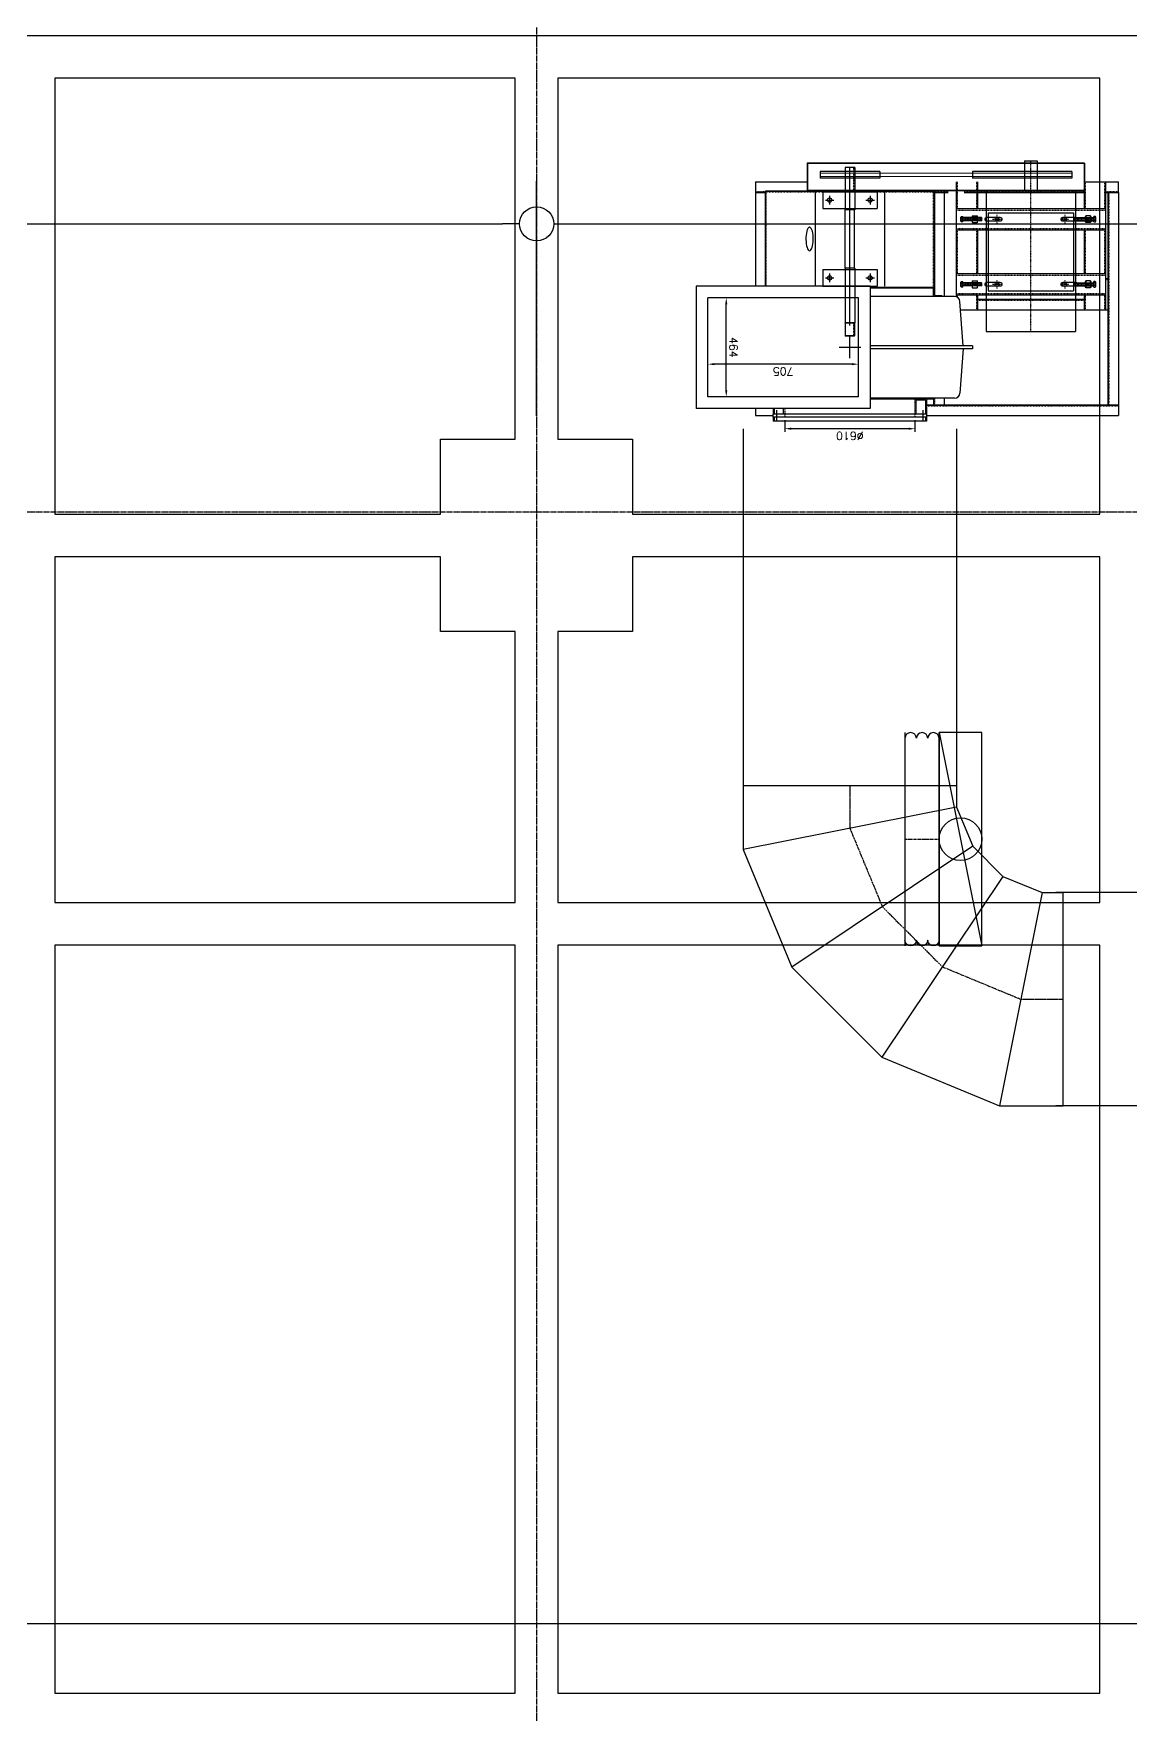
# Model space of a CAD drawing. Extents: x -3450 to 27857, y -1288 to 11880.
# Drawn here: x 22444 to 22958, y 9361 to 10149 of the extents above; entities that cross this region are included whole.
import ezdxf

# ---------------------------------------------------------------- set-up
doc = ezdxf.new("R2010")
doc.units = 0
for name, pattern in [('188K-SM-03-F20-MECH-EQ-Y2257103$0$CENTER', [2, 1.25, -0.25, 0.25, -0.25]), ('188K-SM-03-F20-MECH-EQ-Y2257103$0$CENTER2', [1.125, 0.75, -0.125, 0.125, -0.125]), ('188K-SM-03-F20-MECH-EQ-Y2257103$0$DASHED', [0.75, 0.5, -0.25]), ('X-S-FAB-L20$0$COL-CEN-LIN', [3.25, 2.5, -0.25, 0.25, -0.25])]:
    doc.linetypes.add(name, pattern=pattern)
for name, color, linetype in [('188K-SM-03-F20-MECH-EQ-Y2257103$0$0-Block Center-Line', 1, '188K-SM-03-F20-MECH-EQ-Y2257103$0$CENTER'), ('188K-SM-03-F20-MECH-EQ-Y2257103$0$0-CF-AAS-CVD', 140, 'Continuous'), ('188K-SM-03-F20-MECH-EQ-Y2257103$0$1', 1, '188K-SM-03-F20-MECH-EQ-Y2257103$0$CENTER'), ('188K-SM-03-F20-MECH-EQ-Y2257103$0$Block Center-Line', 1, '188K-SM-03-F20-MECH-EQ-Y2257103$0$CENTER2'), ('188K-SM-03-F20-MECH-EQ-Y2257103$0$MOTOR', 7, 'Continuous'), ('188K-SM-03-F20-MECH-EQ-Y2257103$0$OBJECT', 8, 'Continuous'), ('X-S-FAB-L20$0$BLOCK', 8, 'Continuous'), ('X-S-FAB-L20$0$CCL', 8, 'X-S-FAB-L20$0$COL-CEN-LIN'), ('X-S-FAB-L20$0$DIM', 8, 'Continuous'), ('X-S-FAB-L20$0$Steel Frame-188K', 8, 'Continuous')]:
    doc.layers.add(name, color=color, linetype=linetype)
doc.styles.add('188K-SM-03-F20-MECH-EQ-Y2257103$0$CHINESE', font='SIMPLEX', dxfattribs={"bigfont": 'CHINESET'})
doc.styles.add('X-S-FAB-L20$0$DIM', font='', dxfattribs={"width": 0.8})
doc.styles.add('X-S-FAB-L20$0$Gen-Text', font='c2.shx', dxfattribs={"bigfont": 'chinese.shx'})
doc.styles.get('X-S-FAB-L20$0$DIM').set_extended_font_data('MingLiU')
doc.dimstyles.new('188K-SM-03-F20-MECH-EQ-Y2257103$0$JAMY', dxfattribs={"dimscale": 20, "dimtxt": 3, "dimasz": 2, "dimexe": 1, "dimexo": 1, "dimgap": 1, "dimtad": 1, "dimdec": 1, "dimdsep": 46, "dimtxsty": '188K-SM-03-F20-MECH-EQ-Y2257103$0$CHINESE', "dimcen": -3, "dimclrd": 256, "dimclre": 256, "dimclrt": 256, "dimadec": 0, "dimazin": 0, "dimtfac": 0.666667, "dimtdec": 1, "dimtmove": 0, "dimatfit": 3, "dimfxl": 1, "dimtolj": 1, "dimarcsym": 0})
doc.dimstyles.new('X-S-FAB-L20$0$CIRL', dxfattribs={"dimtxt": 50, "dimasz": 25, "dimexe": 16, "dimexo": 0, "dimgap": 6, "dimtad": 1, "dimdsep": 46, "dimtxsty": 'X-S-FAB-L20$0$DIM', "dimblk": 'X-S-FAB-L20$0$_DotBlank', "dimcen": 10, "dimdle": 8, "dimclrd": 256, "dimclre": 256, "dimclrt": 6, "dimadec": 0, "dimazin": 0, "dimtfac": 1, "dimtix": 1, "dimtmove": 2, "dimatfit": 0, "dimldrblk": 'X-S-FAB-L20$0$ARROW', "dimfxl": 1, "dimtolj": 1, "dimarcsym": 0})

# ---------------------------------------------------------------- blocks, each defined once
blk = doc.blocks.new('X-S-FAB-L20$0$_DotBlank')
at = {"color": 0, "linetype": 'ByBlock', "lineweight": -2}
blk.add_line((-0.5, 0), (-1, 0), dxfattribs=at)
blk.add_circle((0, 0), 0.5, dxfattribs=at)
blk = doc.blocks.new('*D123')
at = {"layer": 'DefPoints', "color": 0, "transparency": 16777216}
for p in [(-3480, 10780), (-4320, 10690), (-3480, 10690)]:
    blk.add_point(p, dxfattribs=at)
at = {"layer": 'X-S-FAB-L20$0$DIM', "lineweight": -2, "transparency": 16777216}
for p, q in [((-4320, 10690), (-4320, 10800)), ((-3480, 10690), (-3480, 10800)), ((-4304, 10780), (-3496, 10780))]:
    blk.add_line(p, q, dxfattribs=at)
at = {"layer": 'X-S-FAB-L20$0$DIM', "lineweight": -2, "transparency": 16777216, "xscale": 16, "yscale": 16, "zscale": 16, "rotation": 180}
blk.add_blockref('X-S-FAB-L20$0$_DotBlank', (-4320, 10780), dxfattribs=at)
at = {"layer": 'X-S-FAB-L20$0$DIM', "lineweight": -2, "transparency": 16777216, "xscale": 16, "yscale": 16, "zscale": 16}
blk.add_blockref('X-S-FAB-L20$0$_DotBlank', (-3480, 10780), dxfattribs=at)
at = {"layer": 'X-S-FAB-L20$0$DIM', "color": 6, "transparency": 16777216, "insert": (-3900, 10815), "char_height": 2.5, "attachment_point": 5, "style": 'X-S-FAB-L20$0$Gen-Text'}
blk.add_mtext('\\A1;{\\H24x;840}', dxfattribs=at)
blk = doc.blocks.new('X-S-FAB-L20$0$ARROW')
at = {"color": 3}
blk.add_solid([(0, 0), (-2.4, -0.4), (-2.4, 0.4)], dxfattribs=at)
blk = doc.blocks.new('*D124')
at = {"layer": 'DefPoints', "color": 0, "transparency": 16777216}
for p in [(-2640, 10780), (-3480, 10690), (-2640, 10690)]:
    blk.add_point(p, dxfattribs=at)
at = {"layer": 'X-S-FAB-L20$0$DIM', "lineweight": -2, "transparency": 16777216}
for p, q in [((-3480, 10690), (-3480, 10800)), ((-2640, 10690), (-2640, 10800)), ((-3464, 10780), (-2656, 10780))]:
    blk.add_line(p, q, dxfattribs=at)
at = {"layer": 'X-S-FAB-L20$0$DIM', "lineweight": -2, "transparency": 16777216, "xscale": 16, "yscale": 16, "zscale": 16, "rotation": 180}
blk.add_blockref('X-S-FAB-L20$0$_DotBlank', (-3480, 10780), dxfattribs=at)
at = {"layer": 'X-S-FAB-L20$0$DIM', "lineweight": -2, "transparency": 16777216, "xscale": 16, "yscale": 16, "zscale": 16}
blk.add_blockref('X-S-FAB-L20$0$_DotBlank', (-2640, 10780), dxfattribs=at)
at = {"layer": 'X-S-FAB-L20$0$DIM', "color": 6, "transparency": 16777216, "insert": (-3060, 10815), "char_height": 2.5, "attachment_point": 5, "style": 'X-S-FAB-L20$0$Gen-Text'}
blk.add_mtext('\\A1;{\\H24x;840}', dxfattribs=at)
blk = doc.blocks.new('X-S-FAB-L20$0$鋼棚_AAS')
at = {"layer": 'X-S-FAB-L20$0$Steel Frame-188K'}
blk.add_lwpolyline([(16735, 1120.25), (21755, 1120.25), (21775, 1120.25), (21775, 930.92), (21810, 930.92), (21810, 840.92), (21775, 840.92), (21775, 166.92), (21810, 166.92), (21810, 76.92), (21720, 76.92), (21720, 111.92), (20970, 111.92), (20970, 76.92), (20880, 76.92), (20880, 111.92), (20130, 111.92), (20130, 76.92), (20040, 76.92), (20040, 111.92), (19290, 111.92)], dxfattribs=at)
for points in [[(20075, 1100.25), (19859.3, 1100.25), (19859.3, 895.92), (20040, 895.92), (20040, 930.92), (20075, 930.92)], [(20348.85, 1100.25), (20095, 1100.25), (20095, 930.92), (20130, 930.92), (20130, 895.92), (20348.85, 895.92)], [(20075, 840.92), (20040, 840.92), (20040, 875.92), (19859.3, 875.92), (19859.3, 713.82), (20075, 713.82)], [(20348.85, 875.92), (20130, 875.92), (20130, 840.92), (20095, 840.92), (20095, 713.82), (20348.85, 713.82)], [(20075, 693.82), (19859.3, 693.82), (19859.3, 343.28), (20075, 343.28)], [(20348.85, 693.82), (20095, 693.82), (20095, 343.28), (20348.85, 343.28)]]:
    blk.add_lwpolyline(points, close=True, dxfattribs=at)
blk = doc.blocks.new('*U737')
blk.add_line((-50, -10), (50, 10))
blk.add_lwpolyline([(-50, -10), (50, -10), (50, 10), (-50, 10)], close=True)
blk.add_circle((0, 0), 10)
blk = doc.blocks.new('*U738')
for p, q in [((0, 50), (0, -50)), ((16, -50), (16, 50))]:
    blk.add_line(p, q)
for points in [[(16, 47.33, 1), (10.67, 47.33, 1), (5.33, 47.33, 1), (0, 47.33)], [(16, -47.33, -1), (10.67, -47.33, -1), (5.33, -47.33, -1), (0, -47.33)]]:
    blk.add_lwpolyline(points, format="xyb")
at = {"layer": '188K-SM-03-F20-MECH-EQ-Y2257103$0$0-Block Center-Line'}
blk.add_line((0, 0), (16, 0), dxfattribs=at)
blk = doc.blocks.new('*D587')
at = {"color": 0, "lineweight": -2, "transparency": 16777216}
for p, q in [((-1778.9, 3459.5), (-1778.9, 3514)), ((-1748.9, 3499), (-1198.9, 3499)), ((-1168.9, 3459.5), (-1168.9, 3514))]:
    blk.add_line(p, q, dxfattribs=at)
at = {"color": 0, "transparency": 16777216}
for points in [[(-1748.9, 3504), (-1748.9, 3494), (-1778.9, 3499)], [(-1198.9, 3504), (-1198.9, 3494), (-1168.9, 3499)]]:
    blk.add_solid(points, dxfattribs=at)
at = {"layer": 'DefPoints', "color": 0, "transparency": 16777216}
for p in [(-1168.9, 3499), (-1778.9, 3444.5), (-1168.9, 3444.5)]:
    blk.add_point(p, dxfattribs=at)
at = {"color": 0, "transparency": 16777216, "insert": (-1473.9, 3532.7), "char_height": 37.5, "attachment_point": 5, "style": '188K-SM-03-F20-MECH-EQ-Y2257103$0$CHINESE'}
blk.add_mtext('\\A1;%%C610', dxfattribs=at)
blk = doc.blocks.new('*D588')
at = {"color": 0, "lineweight": -2, "transparency": 16777216}
for p, q in [((-1068.1, 3349.3), (-879.5, 3349.3)), ((-894.5, 3319.3), (-894.5, 2915.7)), ((-1068.1, 2885.7), (-879.5, 2885.7))]:
    blk.add_line(p, q, dxfattribs=at)
at = {"color": 0, "transparency": 16777216}
for points in [[(-899.5, 3319.3), (-889.5, 3319.3), (-894.5, 3349.3)], [(-899.5, 2915.7), (-889.5, 2915.7), (-894.5, 2885.7)]]:
    blk.add_solid(points, dxfattribs=at)
at = {"layer": 'DefPoints', "color": 0, "transparency": 16777216}
for p in [(-1083.1, 3349.3), (-1083.1, 2885.7), (-894.5, 2885.7)]:
    blk.add_point(p, dxfattribs=at)
at = {"color": 0, "transparency": 16777216, "insert": (-928.3, 3117.5), "char_height": 37.5, "attachment_point": 5, "rotation": 90, "style": '188K-SM-03-F20-MECH-EQ-Y2257103$0$CHINESE'}
blk.add_mtext('\\A1;464', dxfattribs=at)
blk = doc.blocks.new('188K-SM-03-F20-MECH-EQ-Y2257103$0$A$C5B1764C9')
at = {"layer": '188K-SM-03-F20-MECH-EQ-Y2257103$0$OBJECT', "color": 1, "linetype": '188K-SM-03-F20-MECH-EQ-Y2257103$0$CENTER'}
blk.add_line((102, 13), (0, 13), dxfattribs=at)
at = {"layer": '188K-SM-03-F20-MECH-EQ-Y2257103$0$OBJECT', "color": 5}
for p, q in [((2, 22.7), (2, 6.5)), ((2, 6.5), (2, 3.2)), ((11, 26), (5, 26)), ((5, 19.5), (11, 19.5)), ((5, 6.5), (11, 6.5)), ((11, 26), (11, 0)), ((98, 20.5), (11, 20.5)), ((100, 18.5), (11, 18.5)), ((100, 7.5), (11, 7.5)), ((98, 5.5), (11, 5.5)), ((98, 5.5), (98, 20.5)), ((100, 18.5), (98, 20.5)), ((98, 5.5), (100, 7.5)), ((100, 18.5), (100, 7.5)), ((5, 0), (11, 0))]:
    blk.add_line(p, q, dxfattribs=at)
for centre, radius, start, end in [((5.3, 22.7), 3.26, 94.53894, 265.46106), ((10.5, 13), 8.53, 130.41744, 229.58256), ((5.3, 3.2), 3.26, 94.53894, 265.46106)]:
    blk.add_arc(centre, radius, start, end, dxfattribs=at)
blk = doc.blocks.new('188K-SM-03-F20-MECH-EQ-Y2257103$0$5分調整螺絲帽-F')
at = {"layer": '188K-SM-03-F20-MECH-EQ-Y2257103$0$OBJECT', "color": 5}
for p, q in [((0, 21), (32, 21)), ((0, 0), (0, 21)), ((32, 0), (0, 0)), ((8, 23), (16, 23)), ((16, 23), (24, 23)), ((32, 0), (32, 21)), ((24, -2), (8, -2))]:
    blk.add_line(p, q, dxfattribs=at)
at = {"layer": '188K-SM-03-F20-MECH-EQ-Y2257103$0$OBJECT', "color": 5, "linetype": '188K-SM-03-F20-MECH-EQ-Y2257103$0$DASHED'}
for p, q in [((8.5, 23), (8.5, -2)), ((23.5, 23), (23.5, -2))]:
    blk.add_line(p, q, dxfattribs=at)
at = {"layer": '188K-SM-03-F20-MECH-EQ-Y2257103$0$OBJECT', "color": 1, "linetype": '188K-SM-03-F20-MECH-EQ-Y2257103$0$CENTER'}
blk.add_line((16, -4), (16, 25), dxfattribs=at)
at = {"layer": '188K-SM-03-F20-MECH-EQ-Y2257103$0$OBJECT', "color": 5}
for centre, start, end in [((8, 6), 61.92751, 118.07249), ((8, 15), 241.92751, 298.07249), ((24, 6), 61.92751, 118.07249), ((24, 15), 241.92751, 298.07249)]:
    blk.add_arc(centre, 17, start, end, dxfattribs=at)
blk = doc.blocks.new('188K-SM-03-F20-MECH-EQ-Y2257103$0$A$C2F7727E7')
at = {"layer": '188K-SM-03-F20-MECH-EQ-Y2257103$0$1'}
for p, q in [((210, 800), (210, 0)), ((71, 578), (31, 578)), ((51, 558), (51, 598)), ((389, 578), (349, 578)), ((369, 558), (369, 598)), ((71, 273), (31, 273)), ((51, 253), (51, 293)), ((389, 273), (349, 273)), ((369, 253), (369, 293))]:
    blk.add_line(p, q, dxfattribs=at)
at = {"layer": '188K-SM-03-F20-MECH-EQ-Y2257103$0$MOTOR'}
for p, q in [((0, 140), (0, 800)), ((420, 800), (0, 800)), ((420, 140), (420, 800)), ((10, 243), (10, 608)), ((410, 608), (10, 608)), ((410, 243), (410, 608)), ((410, 243), (10, 243)), ((420, 140), (0, 140)), ((180, 0), (180, 140)), ((240, 0), (240, 140)), ((240, 0), (180, 0))]:
    blk.add_line(p, q, dxfattribs=at)
for centre in [(51, 578), (369, 578), (51, 273), (369, 273)]:
    blk.add_circle(centre, 9.25, dxfattribs=at)
blk = doc.blocks.new('*D589')
at = {"color": 0, "lineweight": -2, "transparency": 16777216}
for p, q in [((-1513.6, 3334.3), (-1513.6, 3181.5)), ((-808.7, 3334.3), (-808.7, 3181.5)), ((-1483.6, 3196.5), (-838.7, 3196.5))]:
    blk.add_line(p, q, dxfattribs=at)
at = {"color": 0, "transparency": 16777216}
for points in [[(-1483.6, 3201.5), (-1483.6, 3191.5), (-1513.6, 3196.5)], [(-838.7, 3201.5), (-838.7, 3191.5), (-808.7, 3196.5)]]:
    blk.add_solid(points, dxfattribs=at)
at = {"layer": 'DefPoints', "color": 0, "transparency": 16777216}
for p in [(-1513.6, 3349.3), (-808.7, 3349.3), (-808.7, 3196.5)]:
    blk.add_point(p, dxfattribs=at)
at = {"color": 0, "transparency": 16777216, "insert": (-1161.2, 3230.2), "char_height": 37.5, "attachment_point": 5, "style": '188K-SM-03-F20-MECH-EQ-Y2257103$0$CHINESE'}
blk.add_mtext('\\A1;705', dxfattribs=at)
blk = doc.blocks.new('*U582')
for p, q in [((-100, 150), (-100, 50)), ((-90.05, 50), (-70.16, 150)), ((-71.68, 42.39), (-15.03, 127.16)), ((-57.61, 28.32), (27.16, 84.97)), ((-50, 9.95), (50, 29.84)), ((-50, 0), (50, 0))]:
    blk.add_line(p, q)
for points in [[(50, 0), (50, 29.84), (27.16, 84.97), (-15.03, 127.16), (-70.16, 150), (-100, 150)], [(-50, 0), (-50, 9.95), (-57.61, 28.32), (-71.68, 42.39), (-90.05, 50), (-100, 50)]]:
    blk.add_lwpolyline(points)
at = {"layer": '188K-SM-03-F20-MECH-EQ-Y2257103$0$Block Center-Line'}
blk.add_lwpolyline([(0, 0), (0, 19.89), (-15.22, 56.65), (-43.35, 84.78), (-80.11, 100), (-100, 100)], dxfattribs=at)
blk = doc.blocks.new('X-S-FAB-L20$0$FAB2-L05')
at = {"layer": 'X-S-FAB-L20$0$CCL'}
for p, q in [((-3480, 11005), (-3480, 0)), ((-26880, 10645), (1210, 10645))]:
    blk.add_line(p, q, dxfattribs=at)
at = {"layer": 'X-S-FAB-L20$0$DIM'}
for base, p1, p2, picture, middle in [((-3480, 10780), (-4320, 10690), (-3480, 10690), '*D123', (-3900, 10815)), ((-2640, 10780), (-3480, 10690), (-2640, 10690), '*D124', (-3060, 10815))]:
    dim = blk.add_linear_dim(base=base, p1=p1, p2=p2, text='{\\H24x;<>}', dimstyle='X-S-FAB-L20$0$CIRL', override={"dimtxt": 2.5, "dimasz": 16, "dimexe": 20, "dimgap": 5, "dimtxsty": 'X-S-FAB-L20$0$Gen-Text', "dimblk1": 'X-S-FAB-L20$0$_DotBlank', "dimblk2": 'X-S-FAB-L20$0$_DotBlank', "dimsah": 1}, dxfattribs=at)
    dim.commit()
    dim.dimension.update_dxf_attribs({"geometry": picture, "text_midpoint": middle})
blk = doc.blocks.new('X-S-FAB-L20')
at = {"layer": 'X-S-FAB-L20$0$BLOCK'}
blk.add_blockref('X-S-FAB-L20$0$FAB2-L05', (26160, -720), dxfattribs=at)
at = {"layer": 'X-S-FAB-L20$0$Steel Frame-188K'}
blk.add_blockref('X-S-FAB-L20$0$鋼棚_AAS', (2595, 9028.08), dxfattribs=at)
blk = doc.blocks.new('188K-SM-03-F20-MECH-EQ-Y2257103$0$A$C247bf008')
for p, q in [((898, 1192.8), (0, 1192.8)), ((0, 1142.8), (0, 1192.8)), ((898, 1200.5), (1618, 1200.5)), ((898, 1200.5), (898, 1187.5)), ((898, 1187.5), (1618, 1187.5)), ((899, 1218.8), (1617, 1218.8)), ((899, 1200.5), (899, 1218.8)), ((899, 1116.8), (899, 1187.5)), ((903, 1200.5), (903, 1218.8)), ((903, 1120.8), (903, 1187.5)), ((915, 1220.5), (915, 1167.5)), ((946.9, 1187.5), (946.9, 1116.3)), ((946.9, 1187.5), (946.9, 1116.3)), ((1569.1, 1187.5), (1569.1, 1160.8)), ((1569.1, 1187.5), (1569.1, 1160.8)), ((1601, 1220.5), (1601, 1167.5)), ((1613, 1200.5), (1613, 1218.8)), ((1613, 1160.8), (1613, 1187.5)), ((1617, 1200.5), (1617, 1218.8)), ((1617, 1160.8), (1617, 1187.5)), ((1618, 1200.5), (1618, 1187.5)), ((1700, 1192.8), (1618, 1192.8)), ((1700, 1160.8), (1700, 1192.8)), ((899, 1142.8), (0, 1142.8)), ((0, 148), (0, 1142.8)), ((50, 148), (50, 1142.8)), ((767.4, 1111.6), (1162.8, 1111.6)), ((816, 1111.6), (816, 1142.8)), ((865.9, 1116.3), (865.9, 1111.6)), ((865.9, 1116.3), (1162.8, 1116.3)), ((866, 1111.6), (866, 1142.8)), ((899, 1116.8), (946.9, 1116.8)), ((903, 1120.8), (946.9, 1120.8)), ((1162.8, 1160.8), (1978.7, 1160.8)), ((1162.8, 586.1), (1162.8, 1160.8)), ((1218.3, 1105.2), (1923.2, 1105.2)), ((1218.3, 1105.2), (1218.3, 641.7)), ((1923.2, 1105.2), (1923.2, 641.7)), ((1978.7, 586.1), (1978.7, 1160.8)), ((727.8, 879.8), (742, 1087.9)), ((683.3, 879.8), (1162.8, 879.8)), ((683.3, 867.1), (683.3, 879.8)), ((683.3, 867.1), (1162.8, 867.1)), ((727.8, 867.1), (742, 659)), ((1308.8, 873.4), (1207.2, 873.4)), ((1258, 924.2), (1258, 822.6)), ((1237.6, 820.9), (1236.6, 819.9)), ((1236.6, 759.9), (1236.6, 819.9)), ((1236.6, 819.9), (1279.4, 819.9)), ((1237.6, 820.9), (1278.4, 820.9)), ((1278.4, 820.9), (1279.4, 819.9)), ((1279.4, 759.9), (1279.4, 819.9)), ((1235.5, 758.9), (1236.5, 759.9)), ((1235.5, 758.9), (1280.5, 758.9)), ((1235.5, 502.8), (1235.5, 758.9)), ((1236.5, 759.9), (1279.5, 759.9)), ((1258, 771.8), (1258, 30)), ((1279.5, 759.9), (1280.5, 758.9)), ((1280.5, 502.8), (1280.5, 758.9)), ((739.4, 698), (50, 698)), ((60, 98), (60, 698)), ((160, 628), (160, 698)), ((660, 648), (160, 648)), ((660, 628), (660, 698)), ((760, 98), (760, 636.4)), ((767.4, 635.3), (1162.8, 635.3)), ((816, 148), (816, 635.3)), ((865.9, 635.3), (1162.8, 635.3)), ((866, 635.3), (1162.8, 635.3)), ((1218.3, 641.7), (1923.2, 641.7)), ((760, 628), (60, 628)), ((60, 98), (60, 601)), ((861, 148), (861, 628.3)), ((862, 591.3), (862, 595.3)), ((1162.8, 595.3), (862, 595.3)), ((1162.8, 591.3), (862, 591.3)), ((862.3, 591.3), (862.3, 140)), ((1095.3, 140), (1095.3, 586.1)), ((1385.5, 586.3), (1130.5, 586.3)), ((1130.5, 509.3), (1130.5, 586.3)), ((1162.8, 586.1), (1978.7, 586.1)), ((1163, 527.8), (1163, 567.8)), ((1353, 527.8), (1353, 567.8)), ((1385.5, 509.3), (1385.5, 586.3)), ((1420.7, 140), (1420.7, 586.1)), ((1653.7, 586.1), (1653.7, 140)), ((1655, 148), (1655, 586.1)), ((1700, 148), (1700, 586.1)), ((60, 551), (50, 551)), ((760, 528), (60, 528)), ((160, 323), (160, 528)), ((660, 323), (660, 528)), ((1385.5, 509.3), (1130.5, 509.3)), ((1183, 547.8), (1143, 547.8)), ((1235.5, 502.8), (1280.5, 502.8)), ((1236, 502.8), (1236, 228.5)), ((1280, 502.8), (1280, 228.5)), ((1373, 547.8), (1333, 547.8)), ((760, 323), (60, 323)), ((760, 223), (60, 223)), ((160, 98), (160, 223)), ((660, 98), (660, 223)), ((1385.5, 222), (1130.5, 222)), ((1130.5, 145), (1130.5, 222)), ((1183, 183.5), (1143, 183.5)), ((1163, 163.5), (1163, 203.5)), ((1235.5, 31), (1235.5, 228.5)), ((1235.5, 228.5), (1280.5, 228.5)), ((1280.5, 31), (1280.5, 228.5)), ((1373, 183.5), (1333, 183.5)), ((1353, 163.5), (1353, 203.5)), ((1385.5, 145), (1385.5, 222)), ((0, 148), (0, 98)), ((60, 148), (0, 148)), ((158.2, 98), (0, 98)), ((158.2, 140), (1458, 140)), ((158.2, 10), (158.2, 140)), ((722.5, 148), (160, 148)), ((160.2, 12), (160.2, 140)), ((160.2, 138), (1456, 138)), ((724.7, 140), (176.7, 140)), ((218.2, 81), (683.2, 81)), ((218.2, 49), (218.2, 81)), ((683.2, 49), (683.2, 81)), ((862.3, 148), (797.5, 148)), ((1653.7, 140), (862.3, 140)), ((1118, 81), (1398, 81)), ((1118, 49), (1118, 81)), ((1385.5, 145), (1130.5, 145)), ((1398, 49), (1398, 81)), ((1456, 12), (1456, 140)), ((1458, 10), (1458, 140)), ((1700, 98), (1458, 98)), ((1700, 148), (1653.7, 148)), ((1700, 98), (1700, 148)), ((158.2, 10), (1458, 10)), ((160.2, 12), (1456, 12)), ((218.2, 49), (683.2, 49)), ((1118, 49), (1398, 49)), ((1235.5, 31), (1280.5, 31)), ((1236.5, 30), (1235.5, 31)), ((1236.5, 30), (1279.5, 30)), ((1279.5, 30), (1280.5, 31))]:
    blk.add_line(p, q)
at = {"linetype": '188K-SM-03-F20-MECH-EQ-Y2257103$0$DASHED'}
for p, q in [((953, 1116.3), (953, 1200.5)), ((1563, 1160.8), (1563, 1200.5)), ((899, 1147.8), (0, 1147.8)), ((45, 148), (45, 1142.8)), ((861, 1111.6), (861, 1142.8)), ((1241.3, 759.9), (1241.3, 820.9)), ((866, 591.3), (866, 140)), ((1650, 586.1), (1650, 140)), ((60, 143), (0, 143)), ((722.5, 143), (160, 143)), ((862.3, 143), (797.5, 143)), ((1650, 144), (866, 144)), ((1235.5, 140), (1241, 140)), ((1241, 30), (1241, 140)), ((1700, 143), (1653.7, 143))]:
    blk.add_line(p, q, dxfattribs=at)
at = {"linetype": '188K-SM-03-F20-MECH-EQ-Y2257103$0$DASHED', "ltscale": 0.5}
for p, q in [((65, 628), (65, 698)), ((155, 628), (155, 698)), ((660, 653), (160, 653)), ((665, 628), (665, 698)), ((755, 628), (755, 638.5)), ((60, 556), (50, 556)), ((760, 621), (60, 621)), ((760, 535), (60, 535)), ((65, 511), (65, 528)), ((65, 323), (65, 528)), ((155, 323), (155, 528)), ((665, 323), (665, 528)), ((755, 323), (755, 528)), ((65, 323), (65, 408)), ((760, 316), (60, 316)), ((760, 230), (60, 230)), ((65, 98), (65, 223)), ((65, 98), (65, 182)), ((155, 98), (155, 223)), ((665, 98), (665, 223)), ((755, 98), (755, 223))]:
    blk.add_line(p, q, dxfattribs=at)
for points in [[(826, 634.3), (826, 635.3), (866, 635.3), (866, 595.3), (865, 595.3, -0.414214), (862, 598.3), (862, 624.8, 0.414214), (855.5, 631.3), (829, 631.3, -0.414214)], [(199, 568.5, -1), (199, 587.5), (259, 587.5, -1), (259, 568.5)], [(555, 568.5, -1), (555, 587.5), (615, 587.5, -1), (615, 568.5)], [(199, 263.5, -1), (199, 282.5), (259, 282.5, -1), (259, 263.5)], [(555, 263.5, -1), (555, 282.5), (615, 282.5, -1), (615, 263.5)]]:
    blk.add_lwpolyline(points, format="xyb", close=True)
at = {"extrusion": (0, 0, -1), "flags": 128}
blk.add_lwpolyline([(-1446.9, 420.6), (-1443.6, 419.6), (-1440.5, 416.6), (-1437.5, 411.8), (-1435, 405.4), (-1432.8, 397.5), (-1431.2, 388.5), (-1430.1, 378.6), (-1429.6, 368.3), (-1429.8, 357.8), (-1430.6, 347.7), (-1431.9, 338.2), (-1433.8, 329.7), (-1436.2, 322.5), (-1439, 316.8), (-1442, 313), (-1445.2, 311), (-1448.5, 311), (-1451.7, 313), (-1454.8, 316.8), (-1457.5, 322.5), (-1459.9, 329.7), (-1461.8, 338.2), (-1463.2, 347.7), (-1463.9, 357.8), (-1464.1, 368.3), (-1463.6, 378.6), (-1462.6, 388.5), (-1460.9, 397.5), (-1458.8, 405.4), (-1456.2, 411.8), (-1453.3, 416.6), (-1450.1, 419.6)], close=True, dxfattribs=at)
at = {"const_width": 5}
for points in [[(218.2, 73), (1398, 73)], [(218.2, 57), (1398, 57)]]:
    blk.add_lwpolyline(points, dxfattribs=at)
for centre in [(1163, 547.8), (1353, 547.8), (1163, 183.5), (1353, 183.5)]:
    blk.add_circle(centre, 10)
for centre, start, end in [((767.4, 1086.2), 90, 176.08193), ((767.4, 660.7), 183.91807, 270)]:
    blk.add_arc(centre, 25.4, start, end)
for name, p in [('188K-SM-03-F20-MECH-EQ-Y2257103$0$A$C2F7727E7', (200, 0)), ('188K-SM-03-F20-MECH-EQ-Y2257103$0$A$C5B1764C9', (104, 565)), ('188K-SM-03-F20-MECH-EQ-Y2257103$0$A$C5B1764C9', (104, 260))]:
    blk.add_blockref(name, p)
at = {"extrusion": (0, 0, -1), "zscale": -1, "rotation": 90}
for p in [(-131, 562), (-131, 257)]:
    blk.add_blockref('188K-SM-03-F20-MECH-EQ-Y2257103$0$5分調整螺絲帽-F', p, dxfattribs=at)
at = {"extrusion": (0, 0, -1), "zscale": -1}
for p in [(-740, 565), (-740, 260)]:
    blk.add_blockref('188K-SM-03-F20-MECH-EQ-Y2257103$0$A$C5B1764C9', p, dxfattribs=at)
at = {"rotation": 90}
for p in [(683, 562), (683, 257)]:
    blk.add_blockref('188K-SM-03-F20-MECH-EQ-Y2257103$0$5分調整螺絲帽-F', p, dxfattribs=at)
dim = blk.add_linear_dim(base=(1563, 1254.9), p1=(953, 1200.5), p2=(1563, 1200.5), angle=180, text='%%C<>', dimstyle='188K-SM-03-F20-MECH-EQ-Y2257103$0$JAMY', override={"dimscale": 15, "dimtxt": 2.5, "dimdec": 0, "dimcen": 0.09, "dimclrd": 0, "dimclre": 0, "dimclrt": 0, "dimtdec": 1})
dim.commit()
dim.dimension.update_dxf_attribs({"geometry": '*D587', "text_midpoint": (1258, 1288.6), "insert": (2731.9, -2244.1)})
dim = blk.add_linear_dim(base=(1923.2, 952.4), p1=(1218.3, 1105.2), p2=(1923.2, 1105.2), dimstyle='188K-SM-03-F20-MECH-EQ-Y2257103$0$JAMY', override={"dimscale": 15, "dimtxt": 2.5, "dimdec": 0, "dimcen": 0.09, "dimclrd": 0, "dimclre": 0, "dimclrt": 0})
dim.commit()
dim.dimension.update_dxf_attribs({"geometry": '*D589', "text_midpoint": (1570.7, 986.1), "insert": (2731.9, -2244.1)})
dim = blk.add_linear_dim(base=(1837.3872, 641.65), p1=(1648.7598, 1105.2), p2=(1648.7598, 641.65), angle=270, dimstyle='188K-SM-03-F20-MECH-EQ-Y2257103$0$JAMY', override={"dimscale": 15, "dimtxt": 2.5, "dimdec": 0, "dimcen": 0.09, "dimclrd": 0, "dimclre": 0, "dimclrt": 0, "dimtdec": 1})
dim.commit()
dim.dimension.update_dxf_attribs({"geometry": '*D588', "text_midpoint": (1803.6372, 873.425), "insert": (2731.8932, -2244.0697)})
blk = doc.blocks.new('188K-SM-03-F20-MECH-EQ-Y2257103$0$CVD-2')
at = {"layer": '188K-SM-03-F20-MECH-EQ-Y2257103$0$0-CF-AAS-CVD'}
for p, q in [((20654.17, 9963.98), (20654.17, 9796.56)), ((20754.17, 9963.98), (20754.17, 9796.56)), ((20939.08, 9746.56), (20800.63, 9746.56)), ((20939.08, 9646.56), (20800.63, 9646.56))]:
    blk.add_line(p, q, dxfattribs=at)
blk.add_blockref('*U738', (20729.98, 9771.55))
at = {"rotation": 270}
blk.add_blockref('*U737', (20755.98, 9771.56), dxfattribs=at)
at = {"layer": '188K-SM-03-F20-MECH-EQ-Y2257103$0$0-CF-AAS-CVD', "xscale": 0.1, "yscale": 0.1, "zscale": 0.1, "rotation": 180}
blk.add_blockref('188K-SM-03-F20-MECH-EQ-Y2257103$0$A$C247bf008', (20829.97, 10089.47), dxfattribs=at)
at = {"layer": '188K-SM-03-F20-MECH-EQ-Y2257103$0$0-CF-AAS-CVD', "rotation": 180}
blk.add_blockref('*U582', (20704.17, 9796.56), dxfattribs=at)
blk = doc.blocks.new('188K-SM-03-F20-MECH-EQ-Y2257103')
at = {"layer": '188K-SM-03-F20-MECH-EQ-Y2257103$0$0-CF-AAS-CVD'}
for p, q in [((24545.966, 9403.814, -0.004), (19677.891, 9403.814, -0.004)), ((24545.966, 9273.814, -0.004), (19677.891, 9273.814, -0.004))]:
    blk.add_line(p, q, dxfattribs=at)
blk.add_blockref('188K-SM-03-F20-MECH-EQ-Y2257103$0$CVD-2', (2122.614, 0))

msp = doc.modelspace()

# ---------------------------------------------------------------- block references
for name in ['X-S-FAB-L20', '188K-SM-03-F20-MECH-EQ-Y2257103']:
    msp.add_blockref(name, (0, 0))

doc.saveas('drawing.dxf')
